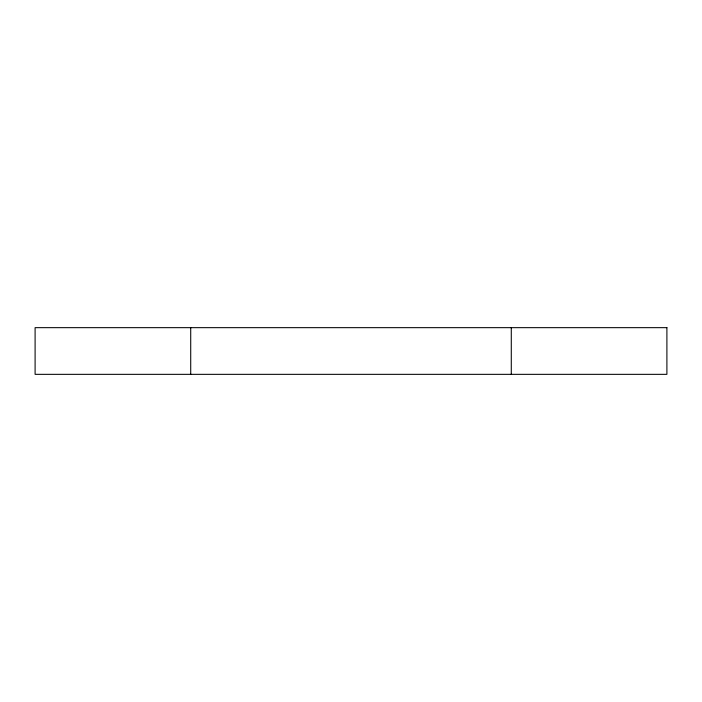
<?xml version="1.0" encoding="UTF-8"?>
<svg xmlns="http://www.w3.org/2000/svg" width="702" height="702" viewBox="0 0 702 702"><rect width="100%" height="100%" fill="white"/><g stroke="black" fill="none" stroke-linecap="round" stroke-linejoin="round"><path stroke-width="1.05" d="M511.284 327.658L511.284 374.341M190.716 327.658L190.716 374.341M666.9 327.658L35.1 327.658L35.1 374.341L666.9 374.341L666.9 327.658"/></g></svg>
